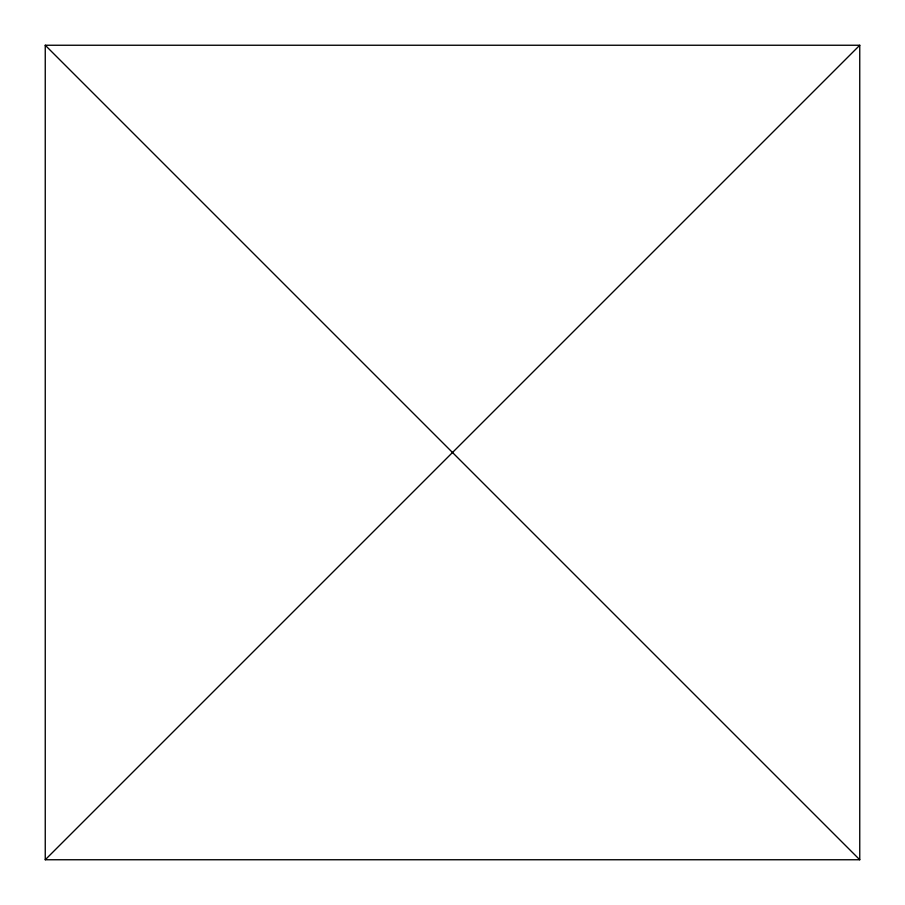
<?xml version="1.0" encoding="UTF-8"?>
<svg xmlns="http://www.w3.org/2000/svg" width="905" height="905" viewBox="0 0 905 905"><rect width="100%" height="100%" fill="white"/><g stroke="black" fill="none" stroke-linecap="round" stroke-linejoin="round"><path stroke-width="1.36" d="M45.25 859.75L859.75 45.25L45.25 45.25L45.25 859.75L859.75 859.75L859.75 45.25M45.25 45.25L859.75 859.75"/></g></svg>
